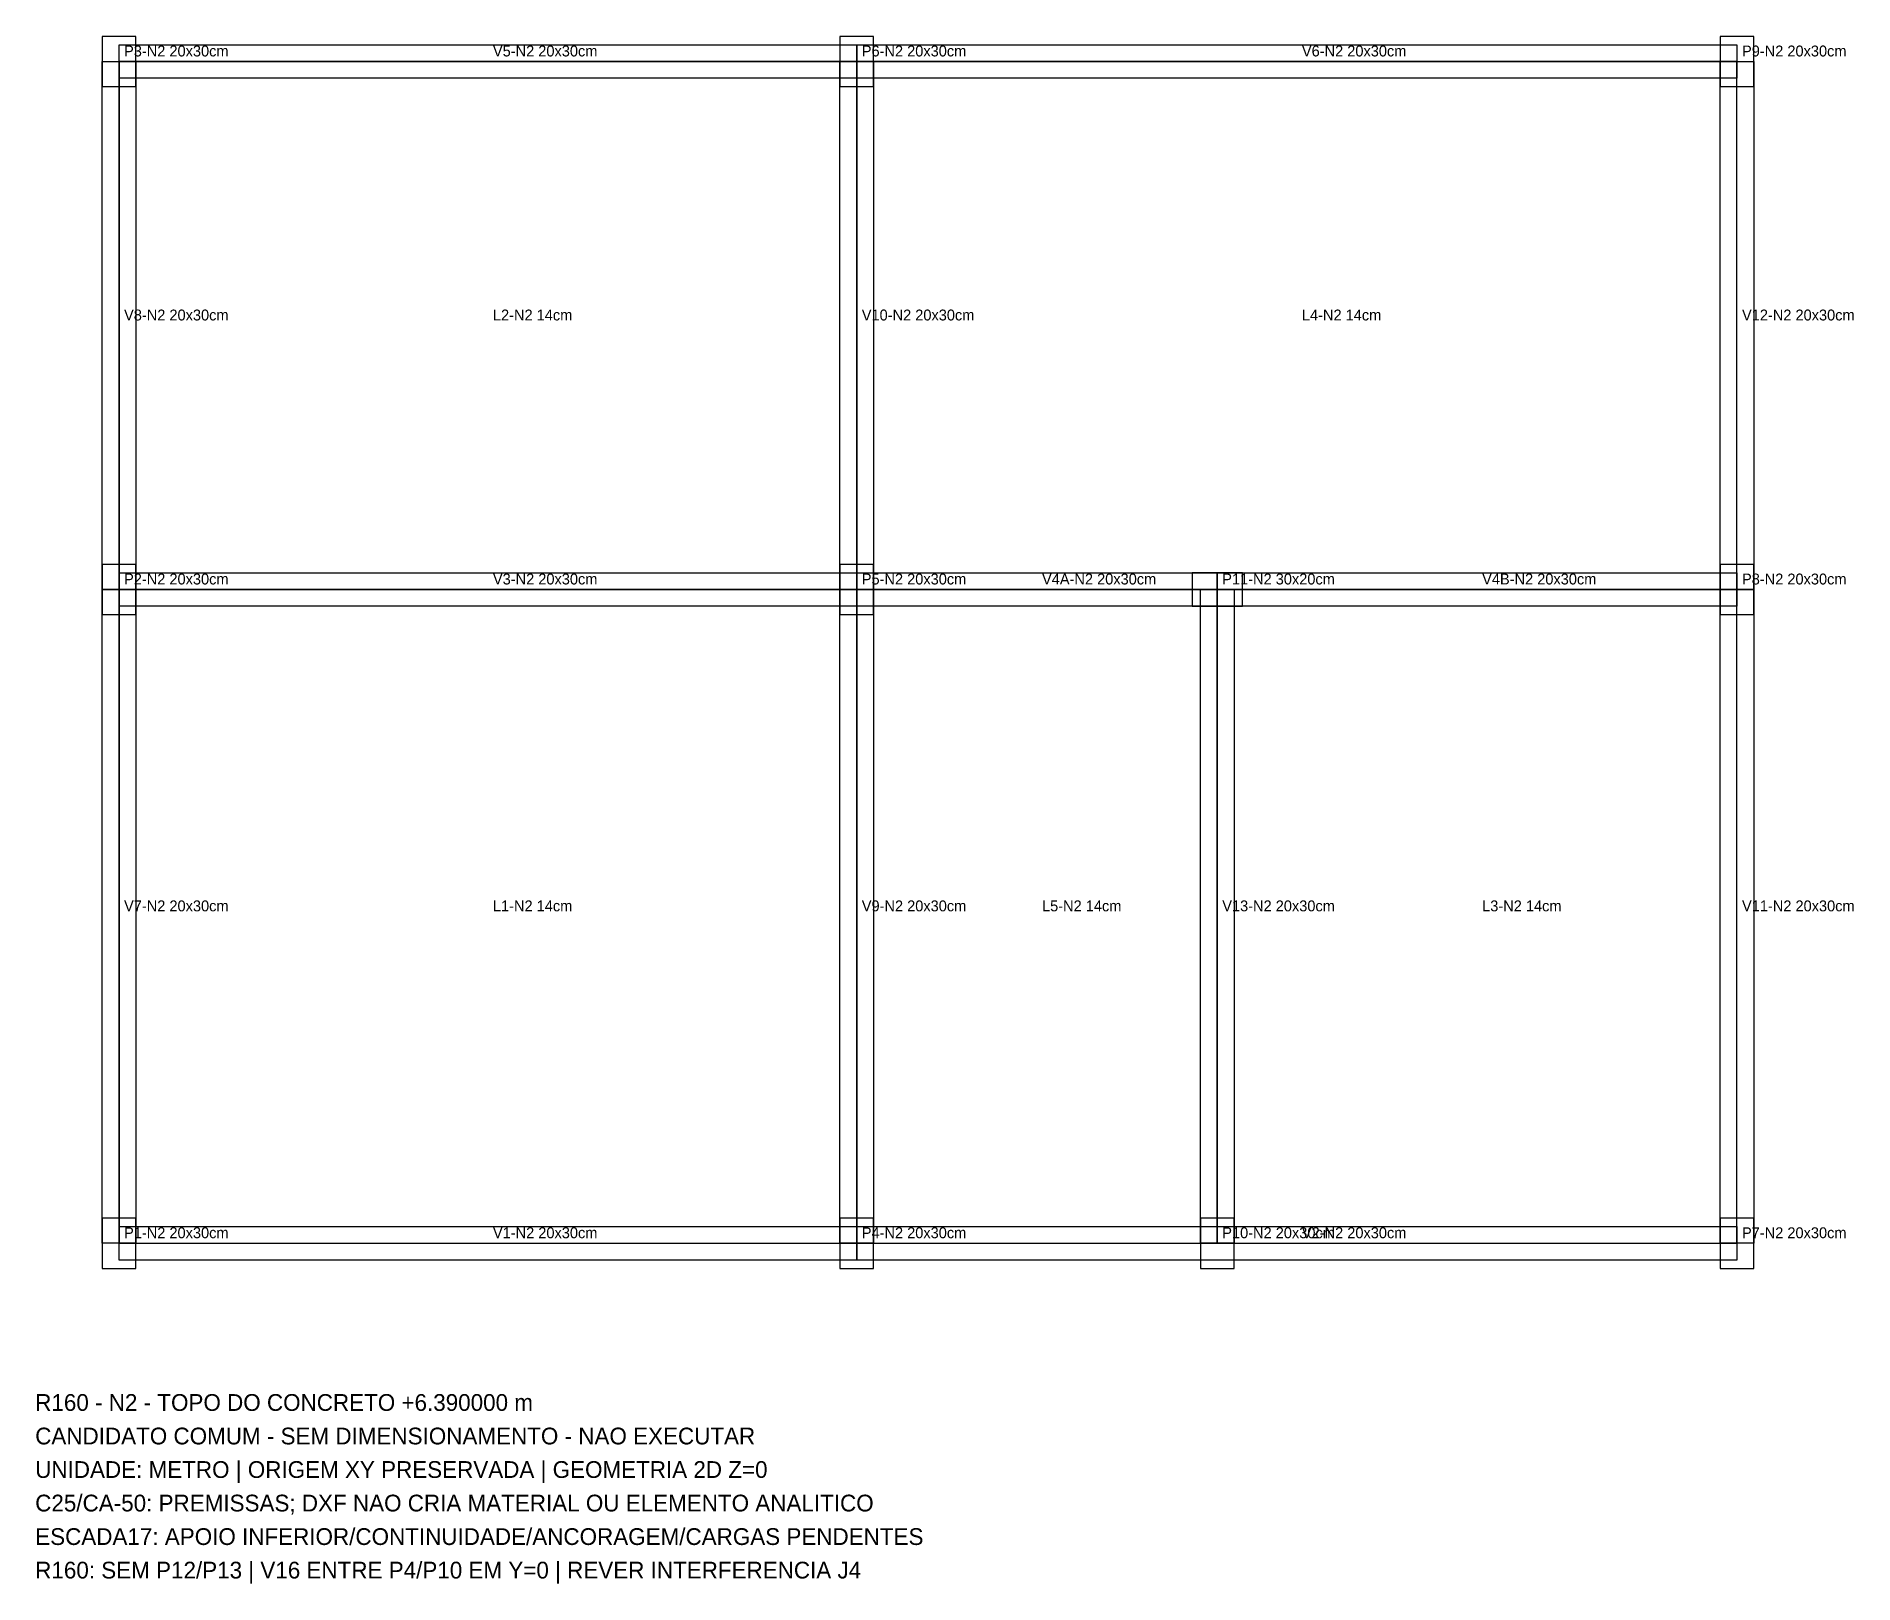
# Model space of a CAD drawing. Header units: metres. Extents: x -0.5 to 10.3, y -2 to 7.2.
import ezdxf

# ---------------------------------------------------------------- set-up
doc = ezdxf.new("R2010")
doc.units = ezdxf.units.M
for name, color, linetype in [('N2_AVISOS', 1, 'Continuous'), ('N2_EIXOS', 3, 'Continuous'), ('N2_LAJES', 4, 'Continuous'), ('N2_PILARES', 1, 'Continuous'), ('N2_TEXTO', 7, 'Continuous'), ('N2_VIGAS', 2, 'Continuous')]:
    doc.layers.add(name, color=color, linetype=linetype)

msp = doc.modelspace()

# ---------------------------------------------------------------- linework, layer by layer
at = {"layer": 'N2_EIXOS'}
for p, q in [((0, 7.05), (4.4, 7.05)), ((0, 3.9), (0, 7.05)), ((4.4, 7.05), (9.65, 7.05)), ((4.4, 3.9), (4.4, 7.05)), ((9.65, 3.9), (9.65, 7.05)), ((0, 3.9), (4.4, 3.9)), ((0, 0), (0, 3.9)), ((4.4, 3.9), (6.55, 3.9)), ((4.4, 0), (4.4, 3.9)), ((6.55, 3.9), (9.65, 3.9)), ((6.55, 0), (6.55, 3.9)), ((9.65, 0), (9.65, 3.9)), ((0, 0), (4.4, 0)), ((4.4, 0), (9.65, 0))]:
    msp.add_line(p, q, dxfattribs=at)
at = {"layer": 'N2_LAJES'}
for points in [[(0, 3.9), (4.4, 3.9), (4.4, 7.05), (0, 7.05)], [(4.4, 3.9), (9.65, 3.9), (9.65, 7.05), (4.4, 7.05)], [(0, 0), (4.4, 0), (4.4, 3.9), (0, 3.9)], [(4.4, 0), (6.55, 0), (6.55, 3.9), (4.4, 3.9)], [(6.55, 0), (9.65, 0), (9.65, 3.9), (6.55, 3.9)]]:
    msp.add_lwpolyline(points, close=True, dxfattribs=at)
at = {"layer": 'N2_PILARES'}
for points in [[(-0.1, 6.9), (0.1, 6.9), (0.1, 7.2), (-0.1, 7.2)], [(4.3, 6.9), (4.5, 6.9), (4.5, 7.2), (4.3, 7.2)], [(9.55, 6.9), (9.75, 6.9), (9.75, 7.2), (9.55, 7.2)], [(-0.1, 3.75), (0.1, 3.75), (0.1, 4.05), (-0.1, 4.05)], [(4.3, 3.75), (4.5, 3.75), (4.5, 4.05), (4.3, 4.05)], [(9.55, 3.75), (9.75, 3.75), (9.75, 4.05), (9.55, 4.05)], [(6.4, 3.8), (6.7, 3.8), (6.7, 4), (6.4, 4)], [(-0.1, -0.15), (0.1, -0.15), (0.1, 0.15), (-0.1, 0.15)], [(4.3, -0.15), (4.5, -0.15), (4.5, 0.15), (4.3, 0.15)], [(6.45, -0.15), (6.65, -0.15), (6.65, 0.15), (6.45, 0.15)], [(9.55, -0.15), (9.75, -0.15), (9.75, 0.15), (9.55, 0.15)]]:
    msp.add_lwpolyline(points, close=True, dxfattribs=at)
at = {"layer": 'N2_VIGAS'}
for points in [[(-0.1, 3.9), (-0.1, 7.05), (0.1, 7.05), (0.1, 3.9)], [(0, 7.15), (4.4, 7.15), (4.4, 6.95), (0, 6.95)], [(4.3, 3.9), (4.3, 7.05), (4.5, 7.05), (4.5, 3.9)], [(4.4, 7.15), (9.65, 7.15), (9.65, 6.95), (4.4, 6.95)], [(9.55, 3.9), (9.55, 7.05), (9.75, 7.05), (9.75, 3.9)], [(0, 4), (4.4, 4), (4.4, 3.8), (0, 3.8)], [(4.4, 4), (6.55, 4), (6.55, 3.8), (4.4, 3.8)], [(6.55, 4), (9.65, 4), (9.65, 3.8), (6.55, 3.8)], [(-0.1, 0), (-0.1, 3.9), (0.1, 3.9), (0.1, 0)], [(4.3, 0), (4.3, 3.9), (4.5, 3.9), (4.5, 0)], [(6.45, 0), (6.45, 3.9), (6.65, 3.9), (6.65, 0)], [(9.55, 0), (9.55, 3.9), (9.75, 3.9), (9.75, 0)], [(0, 0.1), (4.4, 0.1), (4.4, -0.1), (0, -0.1)], [(4.4, 0.1), (9.65, 0.1), (9.65, -0.1), (4.4, -0.1)]]:
    msp.add_lwpolyline(points, close=True, dxfattribs=at)

# ---------------------------------------------------------------- texts
at = {"layer": 'N2_AVISOS'}
for s, p in [('R160 - N2 - TOPO DO CONCRETO +6.390000 m', (-0.5, -1)), ('CANDIDATO COMUM - SEM DIMENSIONAMENTO - NAO EXECUTAR', (-0.5, -1.2)), ('UNIDADE: METRO | ORIGEM XY PRESERVADA | GEOMETRIA 2D Z=0', (-0.5, -1.4)), ('C25/CA-50: PREMISSAS; DXF NAO CRIA MATERIAL OU ELEMENTO ANALITICO', (-0.5, -1.6)), ('ESCADA17: APOIO INFERIOR/CONTINUIDADE/ANCORAGEM/CARGAS PENDENTES', (-0.5, -1.8)), ('R160: SEM P12/P13 | V16 ENTRE P4/P10 EM Y=0 | REVER INTERFERENCIA J4', (-0.5, -2))]:
    msp.add_text(s, height=0.1, dxfattribs=at).set_placement(p)
at = {"layer": 'N2_TEXTO'}
for s, p in [('P3-N2 20x30cm', (0.03, 7.08)), ('V5-N2 20x30cm', (2.23, 7.08)), ('P6-N2 20x30cm', (4.43, 7.08)), ('V6-N2 20x30cm', (7.055, 7.08)), ('P9-N2 20x30cm', (9.68, 7.08)), ('V8-N2 20x30cm', (0.03, 5.505)), ('L2-N2 14cm', (2.23, 5.505)), ('V10-N2 20x30cm', (4.43, 5.505)), ('L4-N2 14cm', (7.055, 5.505)), ('V12-N2 20x30cm', (9.68, 5.505)), ('P2-N2 20x30cm', (0.03, 3.93)), ('V3-N2 20x30cm', (2.23, 3.93)), ('P5-N2 20x30cm', (4.43, 3.93)), ('V4A-N2 20x30cm', (5.505, 3.93)), ('P11-N2 30x20cm', (6.58, 3.93)), ('V4B-N2 20x30cm', (8.13, 3.93)), ('P8-N2 20x30cm', (9.68, 3.93)), ('V7-N2 20x30cm', (0.03, 1.98)), ('L1-N2 14cm', (2.23, 1.98)), ('V9-N2 20x30cm', (4.43, 1.98)), ('L5-N2 14cm', (5.505, 1.98)), ('V13-N2 20x30cm', (6.58, 1.98)), ('L3-N2 14cm', (8.13, 1.98)), ('V11-N2 20x30cm', (9.68, 1.98)), ('P1-N2 20x30cm', (0.03, 0.03)), ('V1-N2 20x30cm', (2.23, 0.03)), ('P4-N2 20x30cm', (4.43, 0.03)), ('P10-N2 20x30cm', (6.58, 0.03)), ('V2-N2 20x30cm', (7.055, 0.03)), ('P7-N2 20x30cm', (9.68, 0.03))]:
    msp.add_text(s, height=0.065, dxfattribs=at).set_placement(p)

doc.saveas('drawing.dxf')
